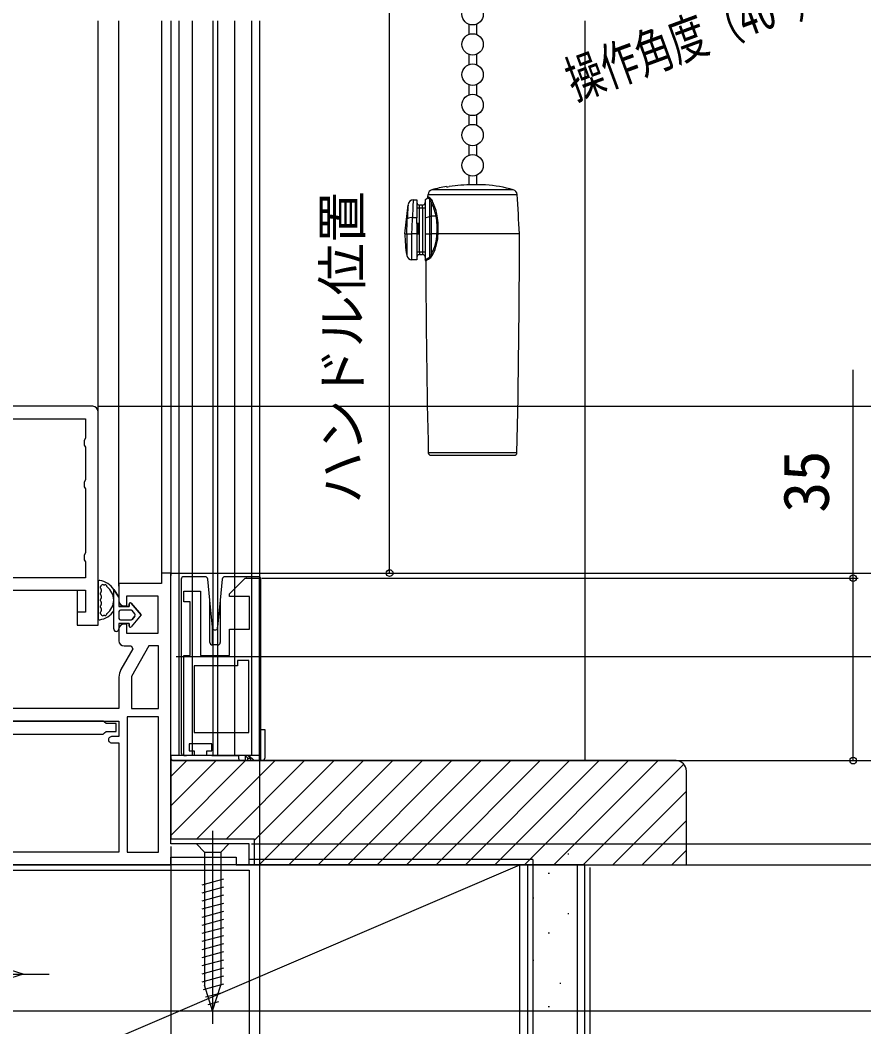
# Model space of a CAD drawing. Units: millimetres, scale not verified. Extents: x -525 to 525, y -783 to 778.
# Drawn here: x -354 to -191.9, y 36.2 to 229.4 of the extents above; entities that cross this region are included whole.
import ezdxf
from ezdxf.enums import TextEntityAlignment as Align

# ---------------------------------------------------------------- set-up
doc = ezdxf.new("R2010")
doc.units = ezdxf.units.MM
doc.header["$LTSCALE"] = 4
for name, color, linetype in [('0-3_YKK_11', 7, 'Continuous'), ('0-4_YKK_11E', 7, 'Continuous'), ('0-5_YKK_12', 2, 'Continuous'), ('0-6_YKK_13', 4, 'Continuous'), ('0-8_YKK_D', 6, 'Continuous'), ('0-A_YSS_K', 3, 'Continuous'), ('0-B_YSS_KE', 3, 'Continuous')]:
    doc.layers.add(name, color=color, linetype=linetype)
doc.styles.add('ＭＳ ゴシック', font='')
doc.styles.get('ＭＳ ゴシック').set_extended_font_data('MS Gothic')

msp = doc.modelspace()

# ---------------------------------------------------------------- linework, layer by layer
at = {"layer": '0-3_YKK_11'}
msp.add_line((-335, 112.5), (-335, 110.3), dxfattribs=at)
for points in [[(-340, 155.3), (-360.189, 155.3), (-361.226, 158.041), (-361.974, 157.759), (-360.5, 153.861), (-360.5, 152.966), (-360.75, 152.533), (-361, 152.1), (-361, 150.8), (-360, 150.8), (-360, 141.8), (-359.1, 141.8), (-359.1, 131.3), (-399.6, 131.3)], [(-397, 113.3), (-356, 113.3), (-356, 115.8), (-359, 115.8), (-359, 120), (-341.4, 120), (-341.4, 115.8), (-343, 115.8), (-343, 113.3), (-339, 113.3), (-339, 154.3)], [(-356.7, 131.8), (-356.7, 143.705), (-357.15, 144.203), (-357.6, 144.7), (-357.6, 152.9), (-341.4, 152.9), (-341.4, 149.166), (-341.65, 148.733), (-341.65, 147.867), (-341.4, 147.434), (-341.4, 141.166), (-341.65, 140.733), (-341.65, 139.867), (-341.4, 139.434), (-341.4, 127.166), (-341.65, 126.733), (-341.65, 125.867), (-341.4, 125.434), (-341.4, 122.4)], [(-341.4, 122.4), (-360.2, 122.4), (-360.2, 128.9), (-359.6, 128.9)], [(-439, 67.3), (-378.4, 67.3), (-378.4, 39.3), (-375, 39.3), (-375, 41.2), (-375.5, 41.7), (-376, 42.2), (-376, 67.3), (-325, 67.3), (-325, 68.8), (-312.5, 68.8), (-312.5, 67.3), (-310, 67.3), (-310, 71.3), (-325, 71.3), (-325, 123.3), (-326.8, 123.3), (-326.8, 121.3), (-335, 121.3), (-335, 118)], [(-334, 117), (-333.5, 117), (-333.5, 118.9), (-327.5, 118.9), (-327.5, 111.7), (-333.5, 111.7), (-333.5, 113.5), (-334, 113.5)], [(-334, 109.3), (-332.654, 109.3), (-332.327, 108.733), (-334.611, 104.777)], [(-335, 103.327), (-335, 97.3), (-377.6, 97.3)], [(-376.7, 91.9), (-378.1, 91.9), (-378.1, 94.9), (-335, 94.9), (-335, 91.9), (-336.4, 91.9)], [(-336.4, 90.7), (-335, 90.7), (-335, 69.7)], [(-335, 69.7), (-378.9, 69.7), (-378.9, 88.5), (-378.762, 88.845)]]:
    msp.add_lwpolyline(points, dxfattribs=at)
for points in [[(-327.4, 97.3), (-327.4, 109.3), (-329.228, 109.3), (-332.6, 103.461), (-332.6, 97.3)], [(-327.4, 69.7), (-327.4, 95.7), (-333.4, 95.7), (-333.4, 69.7)]]:
    msp.add_lwpolyline(points, close=True, dxfattribs=at)
for centre, radius, start, end in [((-340, 154.3), 1, 0.00001, 89.99999), ((-334, 118), 1, 180.00001, 269.99999), ((-334, 112.5), 1, 90.00001, 179.99999), ((-334, 110.3), 1, 180.00001, 269.99999), ((-332.1, 103.327), 2.9, 150.00001, 180.00002), ((-336.4, 91.3), 0.6, 89.99999, 270.00001)]:
    msp.add_arc(centre, radius, start, end, dxfattribs=at)
at = {"layer": '0-4_YKK_11E'}
for points in [[(-308.031, 122.3), (-308.031, 87.3), (-309.031, 87.3), (-310.031, 88.3), (-318.131, 88.3), (-318.131, 89.2), (-317.131, 89.2), (-317.131, 90.5), (-321.531, 90.5), (-321.531, 89.2), (-320.531, 89.2), (-320.531, 88.3), (-322.531, 88.3), (-322.531, 107.5), (-321.331, 107.5), (-321.331, 117.8), (-322.531, 117.8), (-322.531, 119.8), (-319.331, 119.8), (-319.331, 107.5), (-313.731, 107.5), (-313.731, 112.5), (-309.931, 112.5), (-309.931, 118.8), (-313.731, 118.8), (-313.731, 119.3), (-310.731, 122.3)], [(-310.031, 92.7), (-310.031, 106.5), (-312.231, 106.5), (-312.231, 105.5), (-320.531, 105.5), (-320.531, 92.7)]]:
    msp.add_lwpolyline(points, close=True, dxfattribs=at)
at = {"layer": '0-5_YKK_12'}
for p, q in [((-339, 154.3), (-339, 229.3)), ((-335, 120.8), (-335, 229.3)), ((-326.8, 229.3), (-326.8, 122.8)), ((-325, 229.3), (-325, 122.8)), ((-323.5, 229.3), (-323.5, 88.3)), ((-320.9, 229.3), (-320.9, 88.3)), ((-316.95, 229.3), (-316.95, 88.3)), ((-316.05, 229.3), (-316.05, 88.3)), ((-312.8, 229.3), (-312.8, 88.3)), ((-309.5, 229.3), (-309.5, 88.3)), ((-308.003, 229.3), (-308, 88.3)), ((-343, 120), (-343, 115.3)), ((-308, 88.3), (-325, 88.3))]:
    msp.add_line(p, q, dxfattribs=at)
at = {"layer": '0-6_YKK_13'}
for p, q in [((-267.818, 228.642), (-267.818, 226.658)), ((-266.318, 228.642), (-266.318, 226.658)), ((-267.818, 222.842), (-267.818, 220.858)), ((-266.318, 222.842), (-266.318, 220.858)), ((-267.818, 217.042), (-267.818, 215.058)), ((-266.318, 217.042), (-266.318, 215.058)), ((-267.818, 211.242), (-267.818, 209.258)), ((-266.318, 211.242), (-266.318, 209.258)), ((-267.818, 205.442), (-267.818, 203.458)), ((-266.318, 205.442), (-266.318, 203.458)), ((-267.818, 199.642), (-267.818, 197.791)), ((-266.318, 199.642), (-266.318, 197.8)), ((-272.068, 197.417), (-272.068, 197.485)), ((-264.568, 197.8), (-267.068, 197.8)), ((-276.168, 194.904), (-275.73, 195.342)), ((-275.643, 195.533), (-275.614, 195.972)), ((-275.614, 195.972), (-258.522, 195.972)), ((-259.26, 196.87), (-274.877, 196.87)), ((-280.068, 188.404), (-279.466, 193.998)), ((-278.471, 194.904), (-277.768, 194.904)), ((-277.768, 194.904), (-277.768, 191.484)), ((-277.768, 193.404), (-277.268, 193.404)), ((-277.268, 193.404), (-277.268, 193.904)), ((-276.668, 193.904), (-277.268, 193.904)), ((-277.268, 184.904), (-277.268, 193.404)), ((-277.268, 193.404), (-276.668, 193.404)), ((-276.668, 193.404), (-276.668, 193.904)), ((-276.668, 193.404), (-276.168, 193.404)), ((-276.168, 194.904), (-276.168, 191.484)), ((-275.315, 195.095), (-275.315, 191.723)), ((-274.961, 191.764), (-274.961, 194.287)), ((-276.168, 191.484), (-275.315, 191.723)), ((-276.168, 191.484), (-276.168, 188.404)), ((-275.315, 191.723), (-275.315, 188.404)), ((-274.084, 191.764), (-274.961, 191.764)), ((-274.961, 188.404), (-274.961, 191.764)), ((-277.768, 190.404), (-277.768, 188.404)), ((-280.068, 188.404), (-279.722, 188.404)), ((-279.722, 188.404), (-279.722, 188.404)), ((-279.722, 188.404), (-279.722, 184.239)), ((-278.736, 188.4), (-278.735, 188.404)), ((-278.736, 183.404), (-278.736, 188.4)), ((-277.768, 188.404), (-278.735, 188.404)), ((-277.768, 188.404), (-277.768, 183.404)), ((-276.168, 188.404), (-275.315, 188.404)), ((-276.168, 188.404), (-276.168, 183.404)), ((-275.315, 188.404), (-274.961, 188.404)), ((-275.315, 188.404), (-275.315, 183.882)), ((-273.909, 188.404), (-274.961, 188.404)), ((-274.961, 184.645), (-274.961, 188.404)), ((-273.909, 188.404), (-273.689, 188.404)), ((-258.068, 188.404), (-273.688, 188.404)), ((-277.268, 184.904), (-277.768, 184.904)), ((-277.268, 184.904), (-277.268, 184.404)), ((-277.268, 184.404), (-276.668, 184.404)), ((-276.668, 184.904), (-276.668, 184.404)), ((-276.168, 184.904), (-276.668, 184.904)), ((-277.768, 183.404), (-278.736, 183.404)), ((-276.148, 183.384), (-276.168, 183.404)), ((-258.557, 146.393), (-275.58, 146.393)), ((-275.08, 145.904), (-259.057, 145.904)), ((-323.031, 122.1), (-323.031, 88.8)), ((-322.43, 122.6), (-322.531, 122.6)), ((-319.831, 122.6), (-322.43, 122.6)), ((-318.903, 122.6), (-319.831, 122.6)), ((-318.417, 122.6), (-318.903, 122.6)), ((-317.531, 118.112), (-317.919, 122.148)), ((-315.142, 122.148), (-315.531, 118.112)), ((-314.158, 122.6), (-314.644, 122.6)), ((-310.492, 122.6), (-314.158, 122.6)), ((-310.492, 122.6), (-310.431, 122.6)), ((-310.492, 122.597), (-310.492, 122.6)), ((-308.231, 122.6), (-310.431, 122.6)), ((-307.731, 87.8), (-307.731, 122.1)), ((-339, 121.564), (-339, 114.636)), ((-338.4, 120.164), (-338.4, 119.732)), ((-336, 112.599), (-336, 120.149)), ((-338.4, 118.932), (-338.4, 118.5)), ((-335, 118.7), (-335, 116.9)), ((-335, 118.7), (-335, 116.9)), ((-317.531, 110), (-317.531, 118.112)), ((-315.531, 118.112), (-316.031, 112.92)), ((-315.531, 118.112), (-315.531, 110)), ((-338.4, 117.7), (-338.4, 117.268)), ((-338.4, 116.468), (-338.4, 116.036)), ((-335, 116.9), (-333, 116.9)), ((-333, 116.9), (-335, 116.9)), ((-332.7, 116.2), (-334.7, 116.2)), ((-332.7, 116.2), (-334.7, 116.2)), ((-333, 116.9), (-333, 117.398)), ((-333, 117.398), (-333, 116.9)), ((-332.644, 117.529), (-330.7, 115.25)), ((-330.7, 115.25), (-332.644, 117.529)), ((-331.917, 115.445), (-332.472, 116.095)), ((-331.917, 115.445), (-332.472, 116.095)), ((-335, 115.9), (-335, 114.6)), ((-335, 115.9), (-335, 114.6)), ((-334.7, 114.3), (-332.7, 114.3)), ((-334.7, 114.3), (-332.7, 114.3)), ((-330.7, 115.25), (-332.644, 112.971)), ((-330.7, 115.25), (-332.644, 112.971)), ((-332.472, 114.405), (-331.917, 115.055)), ((-331.917, 115.055), (-332.472, 114.405)), ((-335, 113.6), (-335, 112.6)), ((-333, 113.6), (-335, 113.6)), ((-335, 113.6), (-335, 112.6)), ((-333, 113.6), (-335, 113.6)), ((-333, 113.102), (-333, 113.6)), ((-333, 113.6), (-333, 113.102)), ((-317.031, 112.92), (-317.007, 112.672)), ((-316.708, 112.4), (-316.353, 112.4)), ((-316.054, 112.672), (-316.031, 112.92)), ((-316.031, 112.92), (-316.031, 109.5)), ((-316.031, 109.5), (-317.031, 109.5)), ((-308, 93.3), (-307, 93.3)), ((-307.8, 93.3), (-307.8, 88.3)), ((-307, 93.3), (-307, 87.8)), ((-312.6, 88.3), (-325, 88.3)), ((-325, 88.3), (-325, 87.8)), ((-324.5, 87.3), (-307.5, 87.3)), ((-322.531, 88.3), (-322.426, 88.3)), ((-322.426, 88.3), (-322.168, 88.3)), ((-322.168, 88.3), (-322.031, 88.3)), ((-317.131, 88.3), (-316.631, 88.3)), ((-316.631, 88.3), (-312.031, 88.3)), ((-310.257, 88.3), (-312.031, 88.3)), ((-312.031, 88.3), (-312.031, 87.8)), ((-311.531, 87.3), (-310.755, 87.3)), ((-310.782, 88.3), (-310.755, 88.274)), ((-310.256, 87.8), (-309.731, 87.8)), ((-310.256, 87.3), (-310.256, 87.8)), ((-310.256, 87.3), (-309.731, 87.3)), ((-309.731, 87.8), (-310.031, 88.1)), ((-307.8, 88.3), (-309.7, 88.3)), ((-317, 73.8), (-317, 36.8)), ((-318.55, 69.75), (-318.55, 44.216)), ((-313.9, 71.3), (-315.45, 69.75)), ((-315.45, 69.75), (-315.45, 44.216)), ((-314.9, 64.555), (-319.1, 63.429)), ((-314.9, 63.002), (-319.1, 61.877)), ((-314.9, 61.449), (-319.1, 60.324)), ((-314.9, 59.896), (-319.1, 58.771)), ((-314.9, 58.343), (-319.1, 57.218)), ((-314.9, 56.79), (-319.1, 55.665)), ((-314.9, 55.237), (-319.1, 54.112)), ((-314.9, 53.684), (-319.1, 52.559)), ((-314.9, 52.131), (-319.1, 51.006)), ((-314.9, 50.579), (-319.1, 49.453)), ((-314.9, 49.026), (-319.1, 47.9)), ((-353.4, 46.3), (-358.316, 47.85)), ((-314.9, 47.473), (-319.1, 46.347)), ((-383.4, 46.3), (-348.4, 46.3)), ((-353.4, 46.3), (-358.316, 44.75)), ((-314.9, 45.92), (-319.1, 44.794)), ((-314.9, 44.367), (-318.842, 43.311)), ((-317, 39.3), (-318.55, 44.216)), ((-317, 39.3), (-318.55, 44.216)), ((-315.354, 42.692), (-318.39, 41.879)), ((-317, 39.3), (-315.45, 44.216)), ((-315.889, 40.996), (-317.939, 40.447))]:
    msp.add_line(p, q, dxfattribs=at)
for points in [[(-275.73, 195.341), (-275.731, 195.342), (-275.704, 195.324), (-275.626, 195.275), (-275.496, 195.196), (-275.315, 195.095)], [(-275.242, 195.262), (-275.537, 195.456), (-275.616, 195.513), (-275.643, 195.534), (-275.643, 195.533)], [(-276.668, 193.404), (-276.668, 184.904), (-277.268, 184.904)], [(-275.315, 195.095), (-275.156, 194.807), (-274.961, 194.287)], [(-279.577, 192.055), (-279.585, 191.867), (-279.608, 191.27)], [(-277.768, 190.404), (-277.768, 191.484), (-278.614, 191.484)], [(-277.768, 188.404), (-277.468, 188.404), (-277.468, 190.404), (-277.768, 190.404)], [(-275.315, 183.882), (-275.598, 183.736), (-275.827, 183.6), (-276, 183.487), (-276.109, 183.412), (-276.148, 183.385), (-276.144, 183.388)], [(-276.057, 183.176), (-276.06, 183.174), (-276.022, 183.204), (-275.923, 183.281), (-275.764, 183.4), (-275.539, 183.551), (-275.254, 183.719)], [(-274.961, 184.645), (-275.157, 184.148), (-275.315, 183.882)], [(-336, 120.149), (-335, 118.7), (-336, 120.149)], [(-317.031, 109.5), (-317.031, 112.92), (-317.531, 118.112)], [(-310.755, 88.274), (-310.755, 87.3), (-310.256, 87.3)], [(-310.031, 88.1), (-310.031, 88.074), (-310.257, 88.3)], [(-309.731, 87.8), (-309.731, 87.3), (-308.231, 87.3)], [(-313.9, 71.3), (-320.1, 71.3), (-318.55, 69.75), (-315.45, 69.75)]]:
    msp.add_lwpolyline(points, dxfattribs=at)
msp.add_lwpolyline([(-375.058, 92.4), (-338.041, 92.4), (-337.746, 92.65), (-337.45, 92.9), (-335.5, 92.9), (-335.5, 94.4), (-337.45, 94.4), (-337.746, 94.65), (-338.041, 94.9), (-375.058, 94.9), (-375.354, 94.65), (-375.65, 94.4), (-377.6, 94.4), (-377.6, 92.9), (-375.65, 92.9), (-375.354, 92.65)], close=True, dxfattribs=at)
for centre in [(-267.068, 230.55), (-267.068, 224.75), (-267.068, 218.95), (-267.068, 213.15), (-267.068, 207.35), (-267.068, 201.55)]:
    msp.add_circle(centre, 2.05, dxfattribs=at)
for centre, radius, start, end in [((-267.068, 167.904), 30, 99.59407, 105.08664), ((-271.997, 199.548), 2.132, 268.08066, 281.59628), ((-267.068, 167.904), 29.896, 90, 98.65727), ((-267.068, 167.904), 30, 74.91336, 85.21981), ((-275.943, 195.554), 0.3, 315.0979, 356.08699), ((-274.616, 195.905), 1, 105.08664, 176.13121), ((-275.557, 195.299), 0.317, 319.82581, 353.2347), ((-276.465, 193.825), 1.887, 20.43392, 49.59767), ((-259.52, 195.905), 1, 3.86879, 74.91336), ((-757.383, 162.236), 500, 3, 3.86879), ((-239.884, 190.743), 39.715, 175.2981, 178.10674), ((-278.476, 193.908), 0.993, 89.78669, 171.37531), ((-195.108, 189.691), 83.525, 176.43261, 178.76977), ((-277.268, 194.404), 0.5, 180, 270), ((-276.668, 194.404), 0.5, 270, 0), ((-275.041, 194.672), 0.392, 281.81457, 331.4072), ((-283.067, 190.057), 9.144, 10.76461, 27.56232), ((-283.888, 190.102), 10.182, 9.77589, 25.49037), ((-278.865, 190.235), 1.274, 78.62238, 125.68459), ((-552.702, 200.687), 274.243, 357.43298, 358.07696), ((-274.981, 190.391), 1.373, 89.16916, 104.06203), ((-287.773, 189.369), 13.896, 356.0829, 9.92597), ((-274.191, 192.572), 0.815, 277.55365, 294.48996), ((-288.712, 189.397), 15.056, 356.21989, 9.30203), ((-523.862, 199.562), 244.395, 357.38327, 358.05567), ((-254.818, 188.404), 25.25, 180, 189.49424), ((-279.208, 193.859), 5.479, 264.61081, 274.93912), ((-282.054, 188.657), 8.149, 330.51023, 358.22402), ((-282.65, 188.611), 8.964, 332.39787, 358.6776), ((-286.751, 188.404), 12.842, 0, 0.06834), ((-274.338, 180.647), 7.784, 85.21078, 86.83674), ((-2064.568, 188.404), 1806.5, 358.66742, 0), ((-278.736, 184.404), 1, 189.49424, 270), ((-277.268, 183.904), 0.5, 90, 180), ((-276.668, 183.904), 0.5, 0, 90), ((-275.586, 183.688), 0.333, 5.33754, 35.61), ((-276.319, 185.08), 1.728, 308.05524, 338.92488), ((-275.08, 184.217), 0.445, 32.84838, 74.50016), ((-276.361, 183.173), 0.3, 0.59396, 44.70299), ((1530.432, 188.404), 1806.5, 180.16582, 181.33258), ((-275.08, 146.404), 0.5, 181.33258, 270), ((-259.057, 146.404), 0.5, 270, 358.66742), ((-338.7, 121.564), 0.3, 81.79391, 180), ((-339.2, 118.1), 3.8, 32.63687, 81.79391), ((-318.417, 122.1), 0.5, 5.5, 90), ((-314.644, 122.1), 0.5, 90, 174.5), ((-308.231, 122.1), 0.5, 0.03924, 89.96081), ((-338.4, 120.564), 0.2, 121.83486, 233.1301), ((-338.7, 120.164), 0.3, 0, 53.1301), ((-338.664, 120.989), 0.3, 301.83486, 339.97791), ((-338.1, 120.783), 0.3, 67.71823, 159.97791), ((-339.2, 118.1), 3.2, 66.85224, 67.71823), ((-337.824, 121.318), 0.3, 246.85224, 296.63299), ((-337.6, 120.871), 0.2, 3.36701, 116.63299), ((-337.101, 120.901), 0.3, 183.36701, 233.14776), ((-339.2, 118.1), 3.2, 306.85224, 53.14776), ((-338.4, 119.332), 0.2, 126.8699, 233.1301), ((-338.4, 118.1), 0.2, 126.8699, 233.1301), ((-338.7, 119.732), 0.3, 306.8699, 0), ((-338.7, 118.932), 0.3, 0, 53.1301), ((-338.7, 118.5), 0.3, 306.8699, 0), ((-338.7, 117.7), 0.3, 0, 53.1301), ((-339.2, 118.1), 3.8, 278.20609, 327.36313), ((-338.4, 116.868), 0.2, 126.8699, 233.1301), ((-338.7, 117.268), 0.3, 306.8699, 0), ((-338.7, 116.468), 0.3, 0, 53.1301), ((-338.7, 116.036), 0.3, 306.8699, 0), ((-334.7, 115.9), 0.3, 90, 180), ((-334.7, 115.9), 0.3, 90, 180), ((-332.798, 117.398), 0.202, 40.46378, 179.99997), ((-332.798, 117.398), 0.202, 40.46381, 180), ((-332.7, 115.9), 0.3, 40.46381, 90), ((-332.7, 115.9), 0.3, 40.46381, 90), ((-338.7, 114.636), 0.3, 180, 278.20609), ((-338.4, 115.636), 0.2, 126.8699, 238.16514), ((-338.664, 115.211), 0.3, 20.02209, 58.16514), ((-338.1, 115.417), 0.3, 200.02209, 292.28177), ((-339.2, 118.1), 3.2, 292.28177, 293.14776), ((-337.824, 114.882), 0.3, 63.36701, 113.14776), ((-337.6, 115.329), 0.2, 243.36701, 356.63299), ((-337.101, 115.299), 0.3, 126.85224, 176.63299), ((-334.7, 114.6), 0.3, 180, 270), ((-334.7, 114.6), 0.3, 180, 270), ((-332.7, 114.6), 0.3, 270, 319.53619), ((-332.7, 114.6), 0.3, 270, 319.53619), ((-332.146, 115.25), 0.3, 319.53619, 40.46381), ((-332.146, 115.25), 0.3, 319.53619, 40.46381), ((-335.5, 112.6), 0.5, 179.88541, 0), ((-335.5, 112.599), 0.5, 180.11462, 359.88538), ((-335.5, 112.6), 0.5, 359.88533, 359.99998), ((-332.798, 113.102), 0.202, 180, 319.53619), ((-332.798, 113.102), 0.202, 180, 319.53619), ((-316.708, 112.7), 0.3, 185.5, 270), ((-316.353, 112.7), 0.3, 270, 354.5), ((-317.031, 110), 0.5, 180, 270), ((-316.031, 110), 0.5, 270, 0), ((-324.5, 87.8), 0.5, 180, 270), ((-311.531, 87.8), 0.5, 180, 270), ((-308.231, 87.8), 0.5, 270, 0), ((-307.5, 87.8), 0.5, 270, 0)]:
    msp.add_arc(centre, radius, start, end, dxfattribs=at)
for centre, major_axis, ratio, start_param, end_param in [((-322.531, 122.1), (0.5, 0), 0.999962, 1.5707963, 3.1415927), ((-308.231, 122.1), (-0.527, 0), 0.948965, 4.7110867, 4.712389), ((-322.531, 88.8), (0.5, 0), 0.999962, 3.1415927, 4.712389), ((-322.426, 88.8), (-0.5, 0), 0.999962, 1.5620697, 1.5707963), ((-310.755, 88.3), (-0.5, 0.5), 0.026186, 1.5969763, 3.1154127)]:
    msp.add_ellipse(centre, major_axis=major_axis, ratio=ratio, start_param=start_param, end_param=end_param, dxfattribs=at)
at = {"layer": '0-8_YKK_D'}
for p, q in [((-283.002, 123.3), (-283.002, 230.793)), ((-339, 155.3), (-113, 155.3)), ((-324.9, 123.3), (-282.002, 123.3)), ((-324.5, 123.3), (-133, 123.3)), ((-324.5, 123.3), (-113, 123.3)), ((-324.5, 123.3), (-113, 123.3)), ((-307.531, 122.3), (-193, 122.3)), ((-324, 107.3), (-113, 107.3)), ((-306, 107.3), (-93, 107.3)), ((-305, 107.3), (-93, 107.3)), ((-324, 87.3), (-158, 87.3)), ((-308.686, 87.3), (-193, 87.3)), ((-308.086, 87.3), (-158, 87.3)), ((-308, 87.3), (-308, 18.3)), ((-325, 70.8), (-325, 18.3)), ((-325, 70.8), (-325, 18.3)), ((-309.5, 71.3), (-113, 71.3)), ((-310.25, 67.3), (-158, 67.3)), ((-310, 66.3), (-310, 18.3)), ((-309.5, 67.3), (-113, 67.3)), ((-309, 67.3), (-73, 67.3)), ((-308, 67.3), (-73, 67.3)), ((-307, 67.3), (-93, 67.3)), ((-310, 65.3), (-310, 18.3)), ((-374.5, 39.3), (-73, 39.3))]:
    msp.add_line(p, q, dxfattribs=at)
msp.add_lwpolyline([(-194, 87.3), (-194, 122.3), (-194, 162.327)], dxfattribs=at)
for centre in [(-283.002, 123.3), (-194, 122.3), (-194, 87.3)]:
    msp.add_circle(centre, 0.637, dxfattribs=at)
at = {"layer": '0-A_YSS_K'}
for p, q in [((-245.5, 229.3), (-245.5, 87.3)), ((-325, 84.271), (-321.97, 87.3)), ((-325, 78.614), (-316.313, 87.3)), ((-325, 72.957), (-310.657, 87.3)), ((-320, 72.3), (-305, 87.3)), ((-314.343, 72.3), (-299.343, 87.3)), ((-309, 71.986), (-293.686, 87.3)), ((-308.029, 67.3), (-288.029, 87.3)), ((-302.372, 67.3), (-282.372, 87.3)), ((-296.716, 67.3), (-276.716, 87.3)), ((-291.059, 67.3), (-271.059, 87.3)), ((-285.402, 67.3), (-265.402, 87.3)), ((-279.745, 67.3), (-259.745, 87.3)), ((-274.088, 67.3), (-254.088, 87.3)), ((-268.431, 67.3), (-248.431, 87.3)), ((-262.774, 67.3), (-242.774, 87.3)), ((-257.118, 67.3), (-237.118, 87.3)), ((-251.461, 67.3), (-231.461, 87.3)), ((-245.804, 67.3), (-226.491, 86.613)), ((-240.147, 67.3), (-226, 81.447)), ((-234.49, 67.3), (-226, 75.79)), ((-228.833, 67.3), (-226, 70.133)), ((-248.801, 69.421), (-248.601, 69.421)), ((-363, 22.3), (-258, 67.3)), ((-256.5, 67.3), (-256.5, -67.7)), ((-247, 67.3), (-247, -67.7)), ((-244.5, -67.7), (-244.5, 66.801)), ((-252.531, 65.691), (-252.331, 65.691)), ((-255.514, 60.97), (-255.314, 60.97)), ((-248.801, 57.986), (-248.601, 57.986)), ((-252.531, 54.256), (-252.331, 54.256)), ((-255.514, 49.034), (-255.314, 49.034)), ((-250.293, 44.558), (-250.093, 44.558)), ((-252.531, 40.082), (-252.331, 40.082))]:
    msp.add_line(p, q, dxfattribs=at)
at = {"layer": '0-B_YSS_KE'}
for p, q in [((-255.5, 68.3), (-310, 68.3)), ((-255.5, 68.3), (-255.5, -67.7)), ((-258, -67.7), (-258, 67.3))]:
    msp.add_line(p, q, dxfattribs=at)
for points in [[(-228, 87.3), (-325, 87.3), (-325, 72.3), (-309, 72.3), (-309, 67.3), (-226, 67.3), (-226, 85.3)], [(-374, -67.7), (-374, 66.3), (-310, 66.3)], [(-258, 22.3), (-258, 67.3), (-363, 67.3), (-363, 22.3)], [(-245.5, -67.7), (-245.5, 67.3), (-258, 67.3)]]:
    msp.add_lwpolyline(points, dxfattribs=at)
msp.add_arc((-228, 85.3), 2, 0.00001, 89.99999, dxfattribs=at)

# ---------------------------------------------------------------- texts
at = {"layer": '0-8_YKK_D', "style": 'ＭＳ ゴシック', "width": 0.7}
msp.add_text('操作角度（40ﾟ）', height=7.331, rotation=20.199, dxfattribs=at).set_placement((-246.719, 211.913), align=Align.BOTTOM_LEFT)
at = {"layer": '0-8_YKK_D', "style": 'ＭＳ ゴシック'}
for s, height, p in [('ハンドル位置', 7.331, (-286.252, 136.592)), ('35', 8.798, (-196, 134.861))]:
    msp.add_text(s, height=height, rotation=90, dxfattribs=at).set_placement(p, align=Align.BOTTOM_LEFT)

doc.saveas('drawing.dxf')
